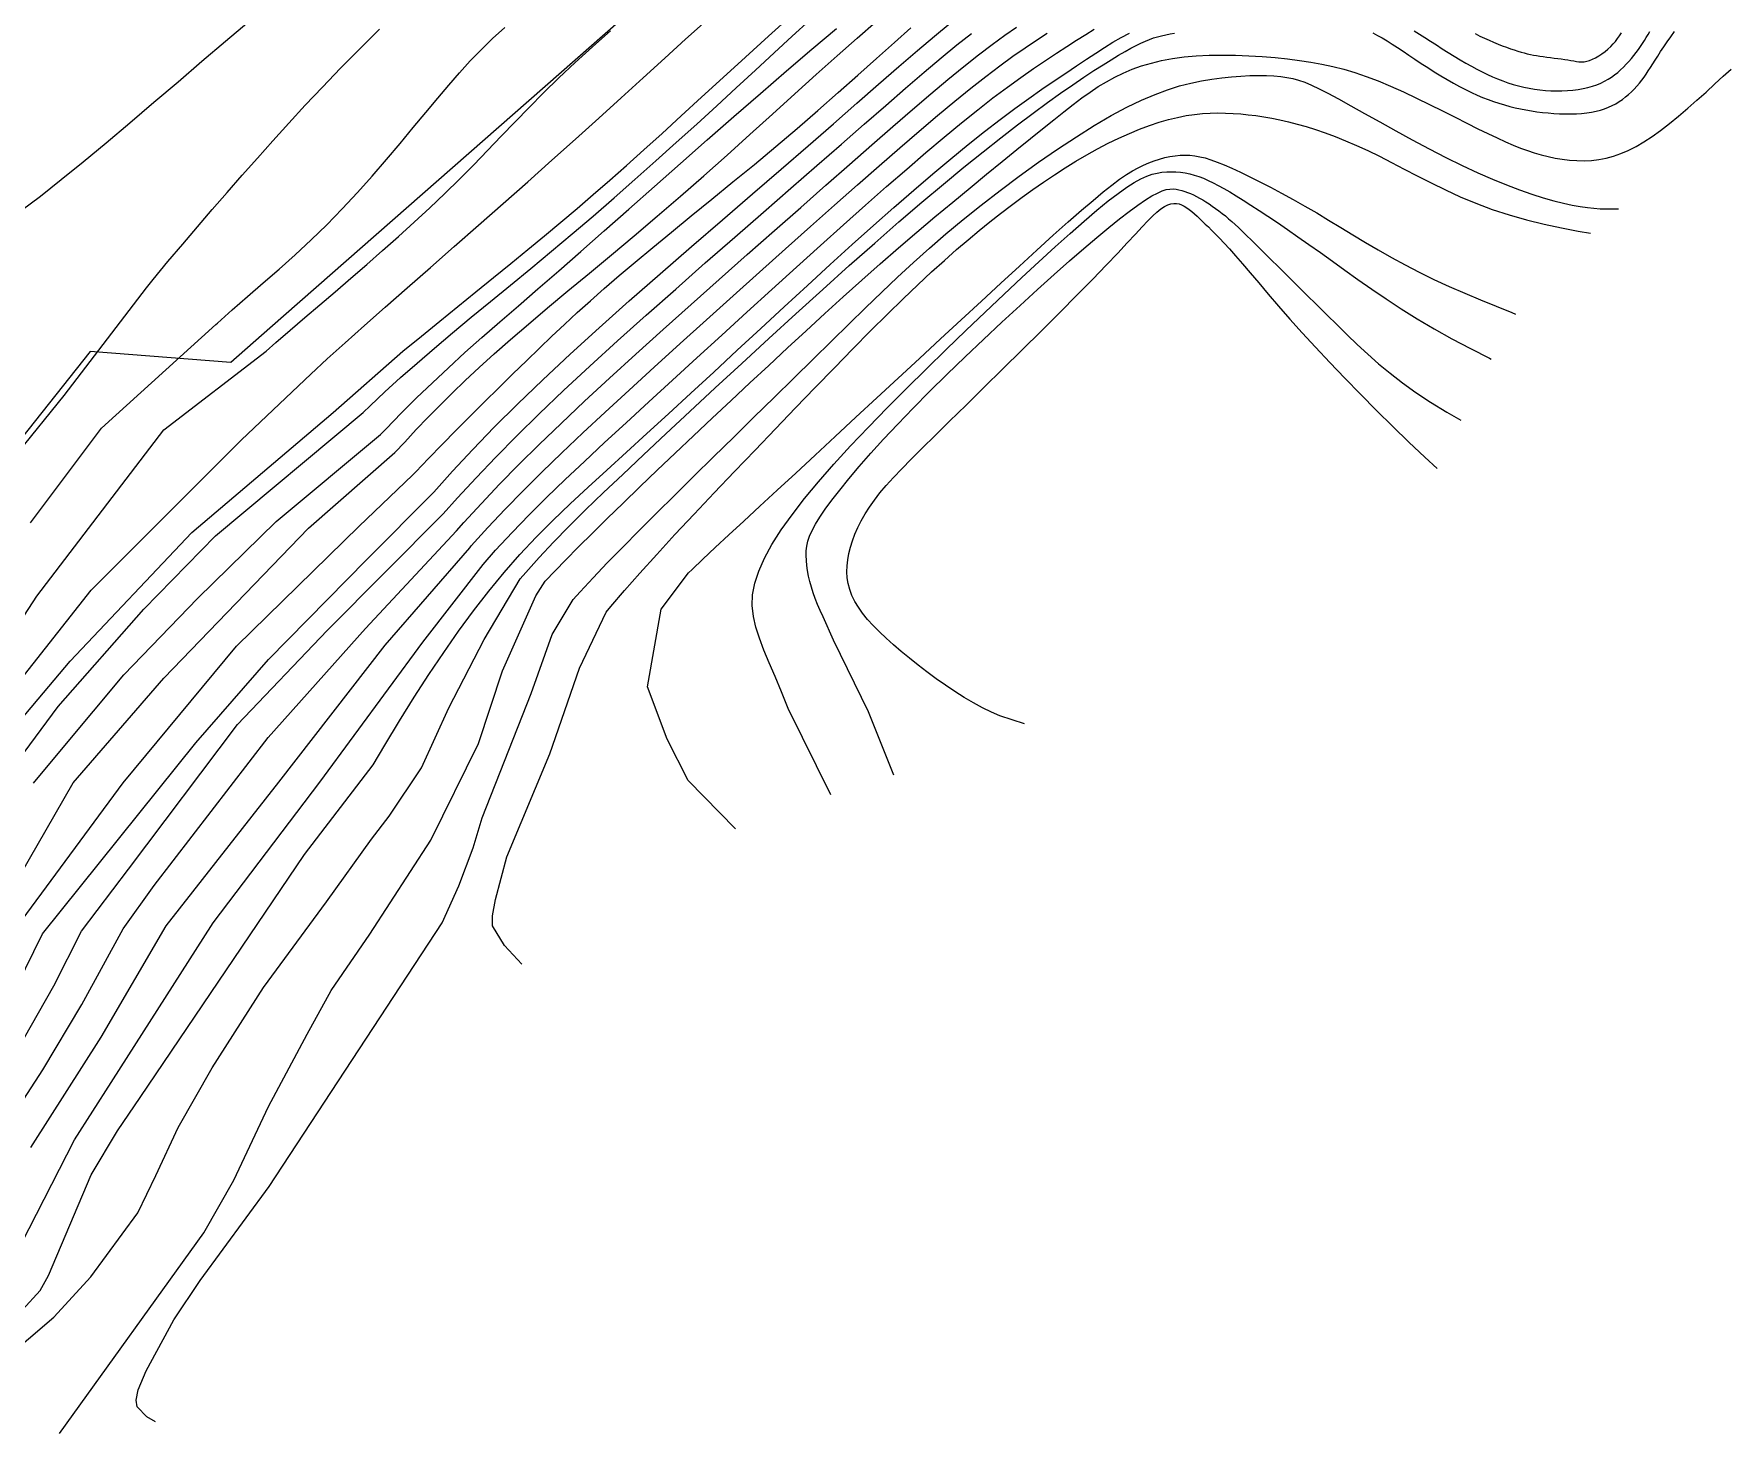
# Model space of a CAD drawing. Header units: metres. Extents: x -2219 to 517, y -3078 to 398.
# Drawn here: x 51.5 to 128.2, y 182.1 to 245.6 of the extents above; entities that cross this region are included whole.
import ezdxf

# ---------------------------------------------------------------- set-up
doc = ezdxf.new("R2010")
doc.units = ezdxf.units.M
for name, color, linetype in [('TERRAIN_BOUNDARY', 6, 'Continuous'), ('TERRAIN_CONTOUR_1M', 3, 'Continuous'), ('TERRAIN_CONTOUR_5M_SUPPLEMENT', 4, 'Continuous')]:
    doc.layers.add(name, color=color, linetype=linetype)

msp = doc.modelspace()

# ---------------------------------------------------------------- linework, layer by layer
at = {"layer": 'TERRAIN_BOUNDARY'}
msp.add_polyline3d([(135.797, 277.305, 0), (123.716, 274.848, 0), (111.464, 269.042, 0), (95.483, 261.468, 0), (62.182, 232.227, 0), (60.415, 230.675, 0), (54.031, 231.167, 0), (49.633, 225.636, 0), (46.186, 218.427, 0), (50.361, 212.695, 0), (35.646, 171.339, 0), (17.788, 142.747, 0), (10.895, 125.363, 0)], dxfattribs=at)
at = {"layer": 'TERRAIN_CONTOUR_1M'}
for points in [[(47.159, 213.231, 3), (51.612, 220.059, 3), (57.381, 227.606, 3), (62.022, 231.188, 3), (62.468, 231.581, 3), (63.113, 232.139, 3), (63.777, 232.708, 3), (64.46, 233.289, 3), (65.158, 233.884, 3), (65.869, 234.494, 3), (66.589, 235.118, 3), (67.312, 235.752, 3), (68.033, 236.395, 3), (68.749, 237.043, 3), (69.453, 237.695, 3), (70.141, 238.348, 3), (70.808, 238.999, 3), (71.451, 239.646, 3), (72.078, 240.293, 3), (72.699, 240.941, 3), (73.324, 241.593, 3), (73.961, 242.252, 3), (74.622, 242.92, 3), (75.315, 243.601, 3), (76.051, 244.296, 3), (76.836, 245.008, 3), (77.663, 245.733, 3)], [(48.226, 192.93, 12), (51.886, 198.55, 12), (53.646, 201.52, 12), (55.535, 204.963, 12), (56.931, 206.924, 12), (62.111, 213.647, 12), (66.526, 218.595, 12), (70.664, 223.023, 12), (71, 223.402, 12), (71.795, 224.267, 12), (72.625, 225.142, 12), (73.498, 226.034, 12), (74.425, 226.953, 12), (75.414, 227.908, 12), (76.474, 228.909, 12), (77.609, 229.962, 12), (78.807, 231.055, 12), (80.049, 232.176, 12), (81.317, 233.311, 12), (82.594, 234.446, 12), (83.861, 235.567, 12), (85.102, 236.662, 12), (86.297, 237.715, 12), (87.432, 238.716, 12), (88.506, 239.662, 12), (89.519, 240.55, 12), (90.471, 241.382, 12), (91.365, 242.154, 12), (92.201, 242.867, 12), (92.98, 243.518, 12), (93.703, 244.109, 12), (94.372, 244.637, 12), (94.991, 245.108, 12), (95.565, 245.527, 12), (96.099, 245.899, 12)], [(48.234, 212.928, 4), (54.072, 220.332, 4), (60.906, 227.159, 4), (64.05, 230.138, 4), (64.796, 230.833, 4), (65.605, 231.568, 4), (66.481, 232.351, 4), (67.425, 233.186, 4), (68.428, 234.068, 4), (69.479, 234.988, 4), (70.563, 235.937, 4), (71.67, 236.907, 4), (72.787, 237.889, 4), (73.901, 238.873, 4), (75.001, 239.851, 4), (76.076, 240.816, 4), (77.124, 241.764, 4), (78.147, 242.694, 4), (79.145, 243.603, 4), (80.12, 244.491, 4), (81.071, 245.354, 4), (82, 246.191, 4)], [(50.004, 211.565, 6), (52.58, 215.047, 6), (56.464, 219.468, 6), (59.727, 222.805, 6), (66.43, 228.399, 6), (66.742, 228.703, 6), (67.416, 229.338, 6), (68.126, 229.985, 6), (68.874, 230.647, 6), (69.661, 231.323, 6), (70.483, 232.015, 6), (71.337, 232.722, 6), (72.216, 233.446, 6), (73.119, 234.186, 6), (74.039, 234.944, 6), (74.973, 235.719, 6), (75.917, 236.511, 6), (76.866, 237.322, 6), (77.817, 238.146, 6), (78.766, 238.981, 6), (79.711, 239.82, 6), (80.647, 240.661, 6), (81.571, 241.499, 6), (82.48, 242.328, 6), (83.37, 243.146, 6), (84.239, 243.948, 6), (85.085, 244.73, 6), (85.908, 245.488, 6), (86.706, 246.22, 6)], [(50.053, 205.994, 8), (53.267, 211.578, 8), (57.375, 216.345, 8), (63.95, 223.151, 8), (67.864, 226.577, 8), (68.313, 227.06, 8), (68.841, 227.621, 8), (69.37, 228.173, 8), (69.91, 228.723, 8), (70.471, 229.28, 8), (71.062, 229.85, 8), (71.694, 230.44, 8), (72.377, 231.06, 8), (73.12, 231.714, 8), (73.93, 232.411, 8), (74.803, 233.147, 8), (75.728, 233.92, 8), (76.697, 234.727, 8), (77.702, 235.564, 8), (78.733, 236.429, 8), (79.781, 237.317, 8), (80.839, 238.227, 8), (81.896, 239.153, 8), (82.949, 240.089, 8), (83.991, 241.024, 8), (85.017, 241.952, 8), (86.022, 242.862, 8), (87, 243.746, 8), (87.946, 244.595, 8), (88.855, 245.401, 8), (89.722, 246.157, 8)], [(50.086, 185.35, 16), (52.376, 187.33, 16), (54.066, 189.16, 16), (56.196, 192.06, 16), (57.006, 193.75, 16), (58.026, 195.94, 16), (59.566, 198.65, 16), (61.906, 202.3, 16), (64.766, 206.18, 16), (66.806, 209.03, 16), (67.604, 210.068, 16), (69.082, 212.263, 16), (70.31, 214.986, 16), (71.923, 218.093, 16), (73.557, 220.843, 16), (73.81, 221.142, 16), (74.42, 221.822, 16), (75.073, 222.515, 16), (75.773, 223.231, 16), (76.527, 223.977, 16), (77.338, 224.761, 16), (78.213, 225.592, 16), (79.156, 226.479, 16), (80.173, 227.429, 16), (81.265, 228.446, 16), (82.418, 229.518, 16), (83.616, 230.626, 16), (84.84, 231.753, 16), (86.073, 232.881, 16), (87.299, 233.992, 16), (88.498, 235.07, 16), (89.656, 236.095, 16), (90.756, 237.054, 16), (91.797, 237.945, 16), (92.779, 238.771, 16), (93.704, 239.533, 16), (94.573, 240.235, 16), (95.385, 240.877, 16), (96.143, 241.463, 16), (96.847, 241.994, 16), (97.498, 242.472, 16), (98.097, 242.902, 16), (98.647, 243.285, 16), (99.15, 243.625, 16), (99.608, 243.925, 16), (100.023, 244.189, 16), (100.396, 244.419, 16), (100.73, 244.619, 16), (101.027, 244.792, 16), (101.292, 244.941, 16), (101.53, 245.068, 16), (101.746, 245.175, 16), (101.945, 245.265, 16), (102.134, 245.342, 16), (102.316, 245.406, 16), (102.497, 245.461, 16), (102.682, 245.51, 16), (102.872, 245.552, 16), (103.069, 245.59, 16), (103.274, 245.622, 16)], [(50.745, 226.57, 1), (52.846, 229.167, 1), (56.583, 234.065, 1), (56.893, 234.445, 1), (57.563, 235.253, 1), (58.232, 236.05, 1), (58.902, 236.837, 1), (59.575, 237.618, 1), (60.253, 238.396, 1), (60.938, 239.174, 1), (61.63, 239.955, 1), (62.333, 240.742, 1), (63.054, 241.54, 1), (63.799, 242.351, 1), (64.576, 243.179, 1), (65.392, 244.029, 1), (66.255, 244.903, 1), (67.171, 245.806, 1)], [(50.916, 190.67, 14), (53.316, 195.38, 14), (54.986, 197.98, 14), (59.619, 205.223, 14), (64.455, 211.622, 14), (69.138, 217.979, 14), (71.869, 221.492, 14), (72.442, 222.147, 14), (73.189, 222.956, 14), (73.959, 223.752, 14), (74.759, 224.547, 14), (75.594, 225.351, 14), (76.47, 226.176, 14), (77.393, 227.032, 14), (78.368, 227.931, 14), (79.399, 228.878, 14), (80.475, 229.867, 14), (81.585, 230.885, 14), (82.715, 231.919, 14), (83.853, 232.958, 14), (84.986, 233.99, 14), (86.102, 235.002, 14), (87.187, 235.982, 14), (88.232, 236.92, 14), (89.234, 237.812, 14), (90.193, 238.658, 14), (91.108, 239.456, 14), (91.98, 240.205, 14), (92.808, 240.904, 14), (93.591, 241.55, 14), (94.331, 242.144, 14), (95.026, 242.683, 14), (95.679, 243.173, 14), (96.292, 243.617, 14), (96.866, 244.02, 14), (97.404, 244.386, 14), (97.909, 244.719, 14), (98.381, 245.023, 14), (98.825, 245.304, 14), (99.24, 245.564, 14), (99.627, 245.804, 14)], [(50.945, 205.372, 9), (55.531, 211.587, 9), (60.674, 217.786, 9), (66.245, 223.245, 9), (68.67, 225.554, 9), (68.812, 225.705, 9), (69.396, 226.316, 9), (70.009, 226.947, 9), (70.643, 227.591, 9), (71.29, 228.241, 9), (71.94, 228.889, 9), (72.587, 229.527, 9), (73.222, 230.149, 9), (73.837, 230.747, 9), (74.427, 231.317, 9), (75.001, 231.865, 9), (75.571, 232.401, 9), (76.149, 232.935, 9), (76.747, 233.475, 9), (77.377, 234.031, 9), (78.051, 234.614, 9), (78.781, 235.231, 9), (79.576, 235.891, 9), (80.428, 236.59, 9), (81.327, 237.323, 9), (82.26, 238.084, 9), (83.219, 238.867, 9), (84.191, 239.668, 9), (85.165, 240.48, 9), (86.131, 241.298, 9), (87.078, 242.116, 9), (88, 242.924, 9), (88.889, 243.714, 9), (89.741, 244.475, 9), (90.547, 245.198, 9), (91.302, 245.873, 9)], [(51.316, 223.386, 2), (54.54, 227.682, 2), (59.742, 232.394, 2), (59.811, 232.457, 2), (60.485, 233.059, 2), (61.181, 233.667, 2), (61.892, 234.284, 2), (62.613, 234.915, 2), (63.339, 235.564, 2), (64.062, 236.233, 2), (64.778, 236.928, 2), (65.48, 237.648, 2), (66.167, 238.388, 2), (66.835, 239.136, 2), (67.482, 239.884, 2), (68.105, 240.621, 2), (68.703, 241.337, 2), (69.272, 242.023, 2), (69.811, 242.67, 2), (70.318, 243.27, 2), (70.807, 243.83, 2), (71.291, 244.361, 2), (71.785, 244.873, 2), (72.302, 245.377, 2), (72.858, 245.882, 2)], [(51.336, 195.03, 13), (54.536, 200.04, 13), (57.487, 205.088, 13), (62.602, 211.615, 13), (67.428, 217.832, 13), (71.265, 222.259, 13), (71.337, 222.341, 13), (72.094, 223.179, 13), (72.877, 224.01, 13), (73.692, 224.844, 13), (74.546, 225.692, 13), (75.447, 226.564, 13), (76.403, 227.47, 13), (77.421, 228.42, 13), (78.504, 229.42, 13), (79.641, 230.461, 13), (80.817, 231.53, 13), (82.016, 232.615, 13), (83.223, 233.702, 13), (84.424, 234.779, 13), (85.602, 235.832, 13), (86.742, 236.849, 13), (87.832, 237.818, 13), (88.87, 238.737, 13), (89.856, 239.604, 13), (90.79, 240.419, 13), (91.672, 241.18, 13), (92.504, 241.885, 13), (93.286, 242.534, 13), (94.017, 243.126, 13), (94.699, 243.66, 13), (95.335, 244.141, 13), (95.928, 244.572, 13), (96.482, 244.96, 13), (97.001, 245.308, 13), (97.488, 245.623, 13)], [(51.456, 211.57, 7), (52.801, 213.19, 7), (55.565, 216.489, 7), (58.912, 219.954, 7), (62.483, 223.445, 7), (67.22, 227.396, 7), (67.47, 227.66, 7), (68.155, 228.364, 7), (68.856, 229.063, 7), (69.572, 229.753, 7), (70.301, 230.435, 7), (71.049, 231.117, 7), (71.823, 231.806, 7), (72.628, 232.514, 7), (73.473, 233.249, 7), (74.364, 234.021, 7), (75.307, 234.839, 7), (76.309, 235.712, 7), (77.374, 236.647, 7), (78.493, 237.634, 7), (79.654, 238.659, 7), (80.844, 239.71, 7), (82.05, 240.774, 7), (83.262, 241.837, 7), (84.466, 242.886, 7), (85.65, 243.909, 7), (86.804, 244.893, 7), (87.923, 245.835, 7)], [(112.268, 245.632, 16), (112.483, 245.525, 16), (112.7, 245.405, 16), (112.922, 245.271, 16), (113.152, 245.125, 16), (113.391, 244.967, 16), (113.643, 244.799, 16), (113.908, 244.622, 16), (114.186, 244.438, 16), (114.472, 244.249, 16), (114.764, 244.06, 16), (115.059, 243.873, 16), (115.354, 243.69, 16), (115.647, 243.515, 16), (115.934, 243.35, 16), (116.212, 243.198, 16), (116.483, 243.059, 16), (116.748, 242.931, 16), (117.006, 242.813, 16), (117.26, 242.707, 16), (117.509, 242.609, 16), (117.756, 242.52, 16), (118.001, 242.439, 16), (118.245, 242.365, 16), (118.488, 242.299, 16), (118.732, 242.238, 16), (118.977, 242.184, 16), (119.223, 242.136, 16), (119.471, 242.094, 16), (119.722, 242.058, 16), (119.977, 242.027, 16), (120.235, 242.001, 16), (120.495, 241.981, 16), (120.755, 241.967, 16), (121.013, 241.959, 16), (121.267, 241.959, 16), (121.515, 241.966, 16), (121.755, 241.981, 16), (121.985, 242.005, 16), (122.202, 242.038, 16), (122.409, 242.08, 16), (122.605, 242.131, 16), (122.791, 242.191, 16), (122.968, 242.259, 16), (123.138, 242.336, 16), (123.3, 242.422, 16), (123.455, 242.515, 16), (123.605, 242.617, 16), (123.749, 242.726, 16), (123.887, 242.841, 16), (124.02, 242.962, 16), (124.146, 243.088, 16), (124.266, 243.218, 16), (124.379, 243.351, 16), (124.486, 243.486, 16), (124.587, 243.623, 16), (124.684, 243.764, 16), (124.78, 243.91, 16), (124.878, 244.063, 16), (124.98, 244.226, 16), (125.089, 244.399, 16), (125.208, 244.584, 16), (125.339, 244.785, 16), (125.485, 245, 16), (125.642, 245.228, 16), (125.807, 245.461, 16), (125.975, 245.696, 16)], [(116.914, 245.602, 14), (117.127, 245.495, 14), (117.338, 245.395, 14), (117.548, 245.3, 14), (117.755, 245.212, 14), (117.957, 245.129, 14), (118.153, 245.052, 14), (118.342, 244.982, 14), (118.522, 244.918, 14), (118.692, 244.86, 14), (118.852, 244.809, 14), (119.002, 244.764, 14), (119.146, 244.724, 14), (119.286, 244.689, 14), (119.425, 244.657, 14), (119.564, 244.629, 14), (119.707, 244.604, 14), (119.856, 244.58, 14), (120.012, 244.558, 14), (120.174, 244.537, 14), (120.339, 244.516, 14), (120.506, 244.496, 14), (120.671, 244.475, 14), (120.832, 244.454, 14), (120.987, 244.432, 14), (121.133, 244.409, 14), (121.268, 244.385, 14), (121.395, 244.361, 14), (121.516, 244.341, 14), (121.632, 244.327, 14), (121.748, 244.322, 14), (121.865, 244.328, 14), (121.985, 244.347, 14), (122.112, 244.382, 14), (122.247, 244.436, 14), (122.388, 244.505, 14), (122.531, 244.589, 14), (122.675, 244.684, 14), (122.816, 244.788, 14), (122.951, 244.899, 14), (123.078, 245.015, 14), (123.193, 245.133, 14), (123.295, 245.251, 14), (123.388, 245.374, 14), (123.478, 245.503, 14), (123.571, 245.644, 14)], [(50.676, 199.36, 11), (52.376, 202.37, 11), (53.644, 204.843, 11), (55.767, 207.668, 11), (60.726, 214.24, 11), (64.795, 218.498, 11), (70.057, 223.794, 11), (70.712, 224.525, 11), (71.557, 225.439, 11), (72.45, 226.375, 11), (73.403, 227.341, 11), (74.424, 228.346, 11), (75.526, 229.399, 11), (76.714, 230.503, 11), (77.972, 231.649, 11), (79.28, 232.822, 11), (80.618, 234.007, 11), (81.964, 235.19, 11), (83.299, 236.356, 11), (84.602, 237.492, 11), (85.852, 238.582, 11), (87.033, 239.614, 11), (88.142, 240.586, 11), (89.182, 241.496, 11), (90.153, 242.344, 11), (91.058, 243.128, 11), (91.897, 243.848, 11), (92.674, 244.503, 11), (93.389, 245.091, 11), (94.045, 245.613, 11)], [(52.646, 182.04, 17), (59.186, 191.16, 17), (60.556, 193.54, 17), (62.126, 196.89, 17), (63.886, 200.18, 17), (64.976, 202.16, 17), (66.736, 204.72, 17), (69.499, 208.982, 17), (71.67, 213.373, 17), (72.759, 216.676, 17), (74.264, 220.079, 17), (74.687, 220.746, 17), (75.621, 221.697, 17), (76.205, 222.296, 17), (76.835, 222.927, 17), (77.511, 223.592, 17), (78.23, 224.291, 17), (78.987, 225.021, 17), (79.776, 225.775, 17), (80.592, 226.55, 17), (81.427, 227.339, 17), (82.275, 228.137, 17), (83.132, 228.94, 17), (83.99, 229.743, 17), (84.844, 230.54, 17), (85.695, 231.331, 17), (86.542, 232.114, 17), (87.385, 232.888, 17), (88.226, 233.652, 17), (89.065, 234.406, 17), (89.901, 235.147, 17), (90.736, 235.875, 17), (91.568, 236.589, 17), (92.391, 237.284, 17), (93.198, 237.957, 17), (93.982, 238.604, 17), (94.734, 239.219, 17), (95.447, 239.799, 17), (96.113, 240.339, 17), (96.726, 240.835, 17), (97.28, 241.285, 17), (97.781, 241.691, 17), (98.239, 242.056, 17), (98.661, 242.386, 17), (99.057, 242.683, 17), (99.436, 242.951, 17), (99.806, 243.195, 17), (100.176, 243.419, 17), (100.554, 243.625, 17), (100.944, 243.814, 17), (101.349, 243.984, 17), (101.772, 244.136, 17), (102.216, 244.269, 17), (102.683, 244.381, 17), (103.177, 244.473, 17), (103.701, 244.543, 17), (104.256, 244.591, 17), (104.836, 244.618, 17), (105.433, 244.627, 17), (106.039, 244.619, 17), (106.647, 244.596, 17), (107.249, 244.559, 17), (107.837, 244.512, 17), (108.403, 244.455, 17), (108.942, 244.389, 17), (109.459, 244.313, 17), (109.961, 244.222, 17), (110.456, 244.115, 17), (110.95, 243.987, 17), (111.452, 243.837, 17), (111.969, 243.66, 17), (112.508, 243.453, 17), (113.074, 243.216, 17), (113.659, 242.953, 17), (114.254, 242.674, 17), (114.85, 242.384, 17), (115.437, 242.093, 17), (116.004, 241.808, 17), (116.543, 241.536, 17), (117.044, 241.285, 17), (117.5, 241.062, 17), (117.914, 240.864, 17), (118.294, 240.691, 17), (118.646, 240.539, 17), (118.977, 240.407, 17), (119.294, 240.291, 17), (119.605, 240.189, 17), (119.914, 240.1, 17), (120.229, 240.021, 17), (120.549, 239.953, 17), (120.874, 239.898, 17), (121.202, 239.859, 17), (121.533, 239.836, 17), (121.866, 239.833, 17), (122.199, 239.849, 17), (122.531, 239.889, 17), (122.863, 239.952, 17), (123.196, 240.041, 17), (123.532, 240.158, 17), (123.874, 240.303, 17), (124.224, 240.479, 17), (124.583, 240.687, 17), (124.955, 240.928, 17), (125.341, 241.204, 17), (125.742, 241.515, 17), (126.155, 241.854, 17), (126.573, 242.212, 17), (126.99, 242.581, 17), (127.402, 242.952, 17), (127.801, 243.317, 17), (128.184, 243.667, 17), (128.543, 243.994, 17)], [(56.992, 182.574, 18), (56.606, 182.8, 18), (56.166, 183.26, 18), (56.116, 183.56, 18), (56.216, 184.03, 18), (56.576, 184.89, 18), (57.836, 187.2, 18), (59.026, 188.99, 18), (62.156, 193.26, 18), (70.012, 205.226, 18), (70.768, 206.914, 18), (71.421, 208.64, 18), (71.831, 209.993, 18), (74.055, 215.637, 18), (75.015, 218.322, 18), (75.969, 219.914, 18), (76.277, 220.26, 18), (76.868, 220.899, 18), (77.514, 221.576, 18), (78.211, 222.289, 18), (78.956, 223.04, 18), (79.746, 223.826, 18), (80.577, 224.649, 18), (81.446, 225.506, 18), (82.341, 226.388, 18), (83.254, 227.285, 18), (84.173, 228.188, 18), (85.087, 229.085, 18), (85.986, 229.966, 18), (86.859, 230.822, 18), (87.695, 231.642, 18), (88.488, 232.419, 18), (89.244, 233.157, 18), (89.977, 233.863, 18), (90.696, 234.544, 18), (91.414, 235.208, 18), (92.141, 235.86, 18), (92.89, 236.509, 18), (93.672, 237.162, 18), (94.493, 237.821, 18), (95.346, 238.482, 18), (96.217, 239.132, 18), (97.093, 239.763, 18), (97.962, 240.363, 18), (98.811, 240.924, 18), (99.627, 241.434, 18), (100.396, 241.884, 18), (101.11, 242.266, 18), (101.77, 242.584, 18), (102.384, 242.846, 18), (102.957, 243.057, 18), (103.495, 243.225, 18), (104.004, 243.357, 18), (104.49, 243.459, 18), (104.959, 243.538, 18), (105.415, 243.6, 18), (105.858, 243.646, 18), (106.285, 243.678, 18), (106.694, 243.697, 18), (107.082, 243.703, 18), (107.446, 243.698, 18), (107.784, 243.681, 18), (108.094, 243.655, 18), (108.375, 243.618, 18), (108.64, 243.567, 18), (108.904, 243.496, 18), (109.181, 243.398, 18), (109.485, 243.269, 18), (109.832, 243.103, 18), (110.237, 242.894, 18), (110.713, 242.636, 18), (111.271, 242.327, 18), (111.9, 241.975, 18), (112.586, 241.592, 18), (113.313, 241.19, 18), (114.066, 240.779, 18), (114.829, 240.372, 18), (115.588, 239.98, 18), (116.327, 239.614, 18), (117.034, 239.284, 18), (117.705, 238.991, 18), (118.339, 238.732, 18), (118.936, 238.506, 18), (119.494, 238.312, 18), (120.013, 238.147, 18), (120.492, 238.01, 18), (120.929, 237.9, 18), (121.325, 237.813, 18), (121.685, 237.748, 18), (122.013, 237.702, 18), (122.315, 237.672, 18), (122.596, 237.655, 18), (122.862, 237.648, 18), (123.118, 237.648, 18), (123.369, 237.652, 18), (123.425, 237.653, 18)], [(73.633, 203.35, 19), (72.846, 204.2, 19), (72.306, 205.09, 19), (72.306, 205.54, 19), (72.436, 206.29, 19), (72.956, 208.23, 19), (74.906, 212.908, 19), (76.252, 216.791, 19), (77.467, 219.337, 19), (77.678, 219.597, 19), (78.289, 220.316, 19), (78.986, 221.107, 19), (79.755, 221.956, 19), (80.584, 222.855, 19), (81.458, 223.789, 19), (82.365, 224.749, 19), (83.291, 225.722, 19), (84.223, 226.697, 19), (85.149, 227.662, 19), (86.062, 228.612, 19), (86.956, 229.537, 19), (87.826, 230.432, 19), (88.666, 231.288, 19), (89.471, 232.101, 19), (90.235, 232.861, 19), (90.951, 233.563, 19), (91.617, 234.201, 19), (92.238, 234.781, 19), (92.819, 235.309, 19), (93.368, 235.794, 19), (93.891, 236.241, 19), (94.396, 236.66, 19), (94.888, 237.056, 19), (95.374, 237.437, 19), (95.861, 237.808, 19), (96.348, 238.171, 19), (96.836, 238.524, 19), (97.325, 238.866, 19), (97.814, 239.196, 19), (98.304, 239.512, 19), (98.794, 239.814, 19), (99.283, 240.101, 19), (99.773, 240.37, 19), (100.26, 240.622, 19), (100.742, 240.855, 19), (101.217, 241.068, 19), (101.683, 241.261, 19), (102.137, 241.431, 19), (102.577, 241.579, 19), (103.001, 241.703, 19), (103.407, 241.802, 19), (103.797, 241.879, 19), (104.172, 241.935, 19), (104.537, 241.972, 19), (104.893, 241.993, 19), (105.241, 242, 19), (105.586, 241.995, 19), (105.929, 241.979, 19), (106.272, 241.956, 19), (106.617, 241.923, 19), (106.966, 241.882, 19), (107.321, 241.829, 19), (107.683, 241.766, 19), (108.055, 241.69, 19), (108.437, 241.601, 19), (108.832, 241.499, 19), (109.241, 241.382, 19), (109.666, 241.248, 19), (110.106, 241.098, 19), (110.563, 240.928, 19), (111.037, 240.739, 19), (111.529, 240.528, 19), (112.04, 240.295, 19), (112.571, 240.037, 19), (113.122, 239.755, 19), (113.696, 239.455, 19), (114.293, 239.142, 19), (114.915, 238.823, 19), (115.565, 238.505, 19), (116.243, 238.195, 19), (116.952, 237.898, 19), (117.693, 237.621, 19), (118.466, 237.371, 19), (119.257, 237.147, 19), (120.054, 236.949, 19), (120.84, 236.778, 19), (121.603, 236.633, 19), (122.163, 236.541, 19)], [(83.333, 209.502, 21), (81.184, 211.69, 21), (80.224, 213.561, 21), (79.342, 215.939, 21), (79.955, 219.468, 21), (81.206, 221.128, 21), (81.361, 221.277, 21), (81.854, 221.742, 21), (82.412, 222.264, 21), (83.031, 222.839, 21), (83.709, 223.468, 21), (84.443, 224.147, 21), (85.231, 224.876, 21), (86.068, 225.651, 21), (86.947, 226.466, 21), (87.86, 227.312, 21), (88.799, 228.183, 21), (89.755, 229.069, 21), (90.719, 229.963, 21), (91.684, 230.857, 21), (92.641, 231.744, 21), (93.581, 232.615, 21), (94.498, 233.461, 21), (95.382, 234.276, 21), (96.227, 235.05, 21), (97.023, 235.776, 21), (97.764, 236.445, 21), (98.44, 237.05, 21), (99.045, 237.581, 21), (99.572, 238.033, 21), (100.03, 238.413, 21), (100.428, 238.728, 21), (100.776, 238.988, 21), (101.083, 239.2, 21), (101.36, 239.373, 21), (101.616, 239.515, 21), (101.862, 239.635, 21), (102.105, 239.741, 21), (102.347, 239.832, 21), (102.587, 239.91, 21), (102.825, 239.974, 21), (103.061, 240.024, 21), (103.293, 240.06, 21), (103.522, 240.081, 21), (103.747, 240.088, 21), (103.969, 240.081, 21), (104.191, 240.057, 21), (104.421, 240.016, 21), (104.664, 239.956, 21), (104.924, 239.875, 21), (105.209, 239.771, 21), (105.524, 239.643, 21), (105.873, 239.49, 21), (106.263, 239.309, 21), (106.688, 239.104, 21), (107.144, 238.876, 21), (107.627, 238.626, 21), (108.131, 238.357, 21), (108.652, 238.072, 21), (109.185, 237.772, 21), (109.724, 237.459, 21), (110.266, 237.136, 21), (110.813, 236.804, 21), (111.368, 236.466, 21), (111.935, 236.125, 21), (112.516, 235.782, 21), (113.115, 235.44, 21), (113.735, 235.101, 21), (114.379, 234.768, 21), (115.048, 234.442, 21), (115.738, 234.124, 21), (116.443, 233.814, 21), (117.155, 233.514, 21), (117.869, 233.222, 21), (118.577, 232.939, 21), (118.752, 232.87, 21)], [(87.665, 211.039, 22), (85.721, 214.964, 22), (85.417, 215.712, 22), (85.13, 216.407, 22), (84.863, 217.038, 22), (84.622, 217.615, 22), (84.416, 218.15, 22), (84.254, 218.655, 22), (84.144, 219.144, 22), (84.093, 219.631, 22), (84.112, 220.126, 22), (84.207, 220.645, 22), (84.386, 221.197, 22), (84.648, 221.785, 22), (84.989, 222.408, 22), (85.408, 223.067, 22), (85.901, 223.761, 22), (86.466, 224.489, 22), (87.099, 225.252, 22), (87.798, 226.05, 22), (88.559, 226.881, 22), (89.371, 227.738, 22), (90.224, 228.613, 22), (91.105, 229.497, 22), (92.002, 230.381, 22), (92.904, 231.258, 22), (93.799, 232.119, 22), (94.676, 232.955, 22), (95.524, 233.758, 22), (96.338, 234.523, 22), (97.113, 235.244, 22), (97.845, 235.916, 22), (98.529, 236.533, 22), (99.16, 237.091, 22), (99.736, 237.582, 22), (100.251, 238.004, 22), (100.702, 238.351, 22), (101.096, 238.629, 22), (101.441, 238.848, 22), (101.744, 239.014, 22), (102.013, 239.135, 22), (102.257, 239.219, 22), (102.483, 239.274, 22), (102.699, 239.308, 22), (102.912, 239.328, 22), (103.123, 239.334, 22), (103.333, 239.328, 22), (103.542, 239.309, 22), (103.751, 239.278, 22), (103.959, 239.234, 22), (104.167, 239.179, 22), (104.376, 239.112, 22), (104.586, 239.033, 22), (104.8, 238.941, 22), (105.023, 238.835, 22), (105.257, 238.713, 22), (105.507, 238.575, 22), (105.776, 238.417, 22), (106.067, 238.239, 22), (106.384, 238.041, 22), (106.731, 237.819, 22), (107.106, 237.575, 22), (107.509, 237.309, 22), (107.939, 237.021, 22), (108.393, 236.712, 22), (108.871, 236.381, 22), (109.372, 236.031, 22), (109.895, 235.659, 22), (110.439, 235.269, 22), (111.006, 234.861, 22), (111.599, 234.438, 22), (112.221, 234.004, 22), (112.875, 233.56, 22), (113.564, 233.11, 22), (114.29, 232.656, 22), (115.057, 232.2, 22), (115.864, 231.747, 22), (116.704, 231.299, 22), (117.563, 230.86, 22), (117.649, 230.817, 22)], [(90.519, 211.932, 23), (89.378, 214.813, 23), (87.783, 218.063, 23), (87.311, 219.127, 23), (87.175, 219.409, 23), (87.058, 219.682, 23), (86.956, 219.949, 23), (86.865, 220.212, 23), (86.784, 220.471, 23), (86.714, 220.726, 23), (86.655, 220.976, 23), (86.608, 221.22, 23), (86.573, 221.457, 23), (86.552, 221.687, 23), (86.543, 221.908, 23), (86.549, 222.122, 23), (86.573, 222.335, 23), (86.622, 222.554, 23), (86.7, 222.786, 23), (86.813, 223.04, 23), (86.966, 223.323, 23), (87.163, 223.642, 23), (87.41, 224.005, 23), (87.712, 224.418, 23), (88.07, 224.881, 23), (88.483, 225.391, 23), (88.953, 225.948, 23), (89.478, 226.548, 23), (90.06, 227.191, 23), (90.698, 227.873, 23), (91.394, 228.594, 23), (92.144, 229.35, 23), (92.936, 230.13, 23), (93.758, 230.923, 23), (94.594, 231.717, 23), (95.432, 232.499, 23), (96.255, 233.258, 23), (97.051, 233.982, 23), (97.806, 234.66, 23), (98.507, 235.28, 23), (99.153, 235.843, 23), (99.746, 236.349, 23), (100.286, 236.798, 23), (100.775, 237.192, 23), (101.213, 237.531, 23), (101.602, 237.817, 23), (101.943, 238.049, 23), (102.237, 238.231, 23), (102.489, 238.366, 23), (102.706, 238.46, 23), (102.894, 238.519, 23), (103.059, 238.548, 23), (103.206, 238.553, 23), (103.341, 238.541, 23), (103.471, 238.515, 23), (103.601, 238.482, 23), (103.731, 238.441, 23), (103.863, 238.394, 23), (103.995, 238.34, 23), (104.13, 238.279, 23), (104.267, 238.211, 23), (104.405, 238.136, 23), (104.547, 238.055, 23), (104.691, 237.967, 23), (104.837, 237.872, 23), (104.985, 237.772, 23), (105.134, 237.667, 23), (105.283, 237.556, 23), (105.432, 237.442, 23), (105.579, 237.323, 23), (105.725, 237.201, 23), (105.869, 237.075, 23), (106.017, 236.942, 23), (106.174, 236.795, 23), (106.346, 236.63, 23), (106.539, 236.442, 23), (106.758, 236.226, 23), (107.009, 235.977, 23), (107.298, 235.689, 23), (107.629, 235.36, 23), (107.998, 234.994, 23), (108.398, 234.598, 23), (108.823, 234.177, 23), (109.266, 233.738, 23), (109.723, 233.287, 23), (110.185, 232.832, 23), (110.648, 232.378, 23), (111.107, 231.93, 23), (111.568, 231.487, 23), (112.042, 231.05, 23), (112.536, 230.614, 23), (113.059, 230.18, 23), (113.622, 229.745, 23), (114.232, 229.307, 23), (114.898, 228.866, 23), (115.627, 228.419, 23), (116.273, 228.05, 23)], [(96.451, 214.258, 24), (95.343, 214.627, 24), (94.954, 214.801, 24), (94.552, 214.997, 24), (94.14, 215.217, 24), (93.72, 215.462, 24), (93.295, 215.729, 24), (92.869, 216.014, 24), (92.446, 216.312, 24), (92.029, 216.619, 24), (91.623, 216.931, 24), (91.23, 217.244, 24), (90.856, 217.554, 24), (90.502, 217.857, 24), (90.171, 218.153, 24), (89.865, 218.443, 24), (89.584, 218.728, 24), (89.331, 219.008, 24), (89.106, 219.284, 24), (88.912, 219.556, 24), (88.749, 219.826, 24), (88.619, 220.094, 24), (88.52, 220.362, 24), (88.45, 220.629, 24), (88.409, 220.897, 24), (88.393, 221.166, 24), (88.402, 221.439, 24), (88.433, 221.716, 24), (88.484, 221.997, 24), (88.555, 222.284, 24), (88.645, 222.576, 24), (88.756, 222.873, 24), (88.888, 223.175, 24), (89.042, 223.481, 24), (89.218, 223.792, 24), (89.419, 224.106, 24), (89.643, 224.423, 24), (89.894, 224.746, 24), (90.178, 225.082, 24), (90.504, 225.444, 24), (90.881, 225.841, 24), (91.315, 226.284, 24), (91.817, 226.785, 24), (92.394, 227.354, 24), (93.055, 228.002, 24), (93.802, 228.735, 24), (94.616, 229.534, 24), (95.474, 230.378, 24), (96.35, 231.243, 24), (97.222, 232.106, 24), (98.063, 232.945, 24), (98.849, 233.736, 24), (99.557, 234.457, 24), (100.168, 235.09, 24), (100.687, 235.636, 24), (101.124, 236.104, 24), (101.491, 236.499, 24), (101.798, 236.829, 24), (102.057, 237.102, 24), (102.278, 237.324, 24), (102.471, 237.502, 24), (102.648, 237.643, 24), (102.81, 237.75, 24), (102.959, 237.826, 24), (103.099, 237.873, 24), (103.23, 237.894, 24), (103.354, 237.892, 24), (103.473, 237.868, 24), (103.59, 237.827, 24), (103.705, 237.77, 24), (103.821, 237.699, 24), (103.936, 237.616, 24), (104.052, 237.523, 24), (104.17, 237.42, 24), (104.29, 237.311, 24), (104.412, 237.196, 24), (104.537, 237.078, 24), (104.667, 236.956, 24), (104.805, 236.825, 24), (104.954, 236.681, 24), (105.121, 236.515, 24), (105.308, 236.322, 24), (105.52, 236.096, 24), (105.761, 235.83, 24), (106.036, 235.518, 24), (106.348, 235.156, 24), (106.699, 234.743, 24), (107.09, 234.284, 24), (107.521, 233.779, 24), (107.994, 233.232, 24), (108.51, 232.645, 24), (109.069, 232.02, 24), (109.673, 231.36, 24), (110.321, 230.669, 24), (111.005, 229.954, 24), (111.716, 229.226, 24), (112.445, 228.495, 24), (113.181, 227.769, 24), (113.915, 227.059, 24), (114.638, 226.374, 24), (115.201, 225.853, 24)]]:
    msp.add_polyline3d(points, dxfattribs=at)
at = {"layer": 'TERRAIN_CONTOUR_5M_SUPPLEMENT'}
for points in [[(49.885, 213.275, 5), (53.122, 217.116, 5), (58.65, 222.946, 5), (65.06, 228.407, 5), (68.228, 231.178, 5), (69.07, 231.869, 5), (69.904, 232.549, 5), (70.729, 233.218, 5), (71.543, 233.878, 5), (72.345, 234.527, 5), (73.134, 235.168, 5), (73.908, 235.801, 5), (74.666, 236.427, 5), (75.408, 237.047, 5), (76.142, 237.668, 5), (76.877, 238.298, 5), (77.621, 238.945, 5), (78.383, 239.618, 5), (79.173, 240.323, 5), (80, 241.07, 5), (80.872, 241.865, 5), (81.796, 242.715, 5), (82.767, 243.61, 5), (83.781, 244.54, 5), (84.829, 245.493, 5), (85.906, 246.458, 5)], [(50.706, 202.35, 10), (51.866, 204.73, 10), (58.825, 213.396, 10), (62.122, 217.184, 10), (66.576, 221.713, 10), (69.63, 224.783, 10), (70.49, 225.736, 10), (71.403, 226.716, 10), (72.38, 227.729, 10), (73.435, 228.784, 10), (74.579, 229.888, 10), (75.819, 231.045, 10), (77.138, 232.243, 10), (78.512, 233.467, 10), (79.919, 234.703, 10), (81.335, 235.934, 10), (82.737, 237.145, 10), (84.102, 238.322, 10), (85.407, 239.449, 10), (86.633, 240.513, 10), (87.778, 241.511, 10), (88.844, 242.442, 10), (89.834, 243.307, 10), (90.75, 244.103, 10), (91.594, 244.83, 10), (92.368, 245.487, 10), (93.075, 246.073, 10)], [(50.905, 237.565, 0), (51.779, 238.227, 0), (52.722, 238.972, 0), (53.72, 239.785, 0), (54.761, 240.651, 0), (55.833, 241.556, 0), (56.923, 242.484, 0), (58.02, 243.42, 0), (59.109, 244.351, 0), (60.183, 245.263, 0), (61.243, 246.156, 0)], [(50.956, 187.66, 15), (51.756, 188.54, 15), (52.146, 189.22, 15), (54.076, 193.79, 15), (55.276, 195.79, 15), (56.306, 197.3, 15), (63.756, 208.33, 15), (66.884, 212.405, 15), (67.416, 213.301, 15), (68.084, 214.4, 15), (68.749, 215.469, 15), (69.415, 216.505, 15), (70.084, 217.507, 15), (70.757, 218.473, 15), (71.438, 219.402, 15), (72.129, 220.292, 15), (72.831, 221.142, 15), (73.548, 221.952, 15), (74.284, 222.733, 15), (75.042, 223.494, 15), (75.826, 224.25, 15), (76.642, 225.01, 15), (77.492, 225.788, 15), (78.382, 226.594, 15), (79.315, 227.441, 15), (80.294, 228.337, 15), (81.31, 229.273, 15), (82.353, 230.239, 15), (83.414, 231.223, 15), (84.482, 232.215, 15), (85.548, 233.201, 15), (86.601, 234.172, 15), (87.632, 235.115, 15), (88.632, 236.021, 15), (89.598, 236.888, 15), (90.53, 237.712, 15), (91.426, 238.494, 15), (92.287, 239.231, 15), (93.111, 239.922, 15), (93.897, 240.566, 15), (94.645, 241.161, 15), (95.353, 241.707, 15), (96.023, 242.206, 15), (96.655, 242.663, 15), (97.249, 243.08, 15), (97.808, 243.463, 15), (98.33, 243.814, 15), (98.817, 244.138, 15), (99.269, 244.438, 15), (99.69, 244.717, 15), (100.086, 244.976, 15), (100.466, 245.215, 15), (100.841, 245.432, 15), (101.219, 245.629, 15)], [(114.156, 245.734, 15), (114.392, 245.583, 15), (114.639, 245.424, 15), (114.896, 245.258, 15), (115.16, 245.088, 15), (115.428, 244.916, 15), (115.698, 244.745, 15), (115.968, 244.578, 15), (116.235, 244.416, 15), (116.496, 244.262, 15), (116.749, 244.119, 15), (116.995, 243.985, 15), (117.236, 243.862, 15), (117.473, 243.747, 15), (117.707, 243.642, 15), (117.939, 243.545, 15), (118.172, 243.456, 15), (118.406, 243.375, 15), (118.643, 243.3, 15), (118.883, 243.234, 15), (119.125, 243.175, 15), (119.368, 243.123, 15), (119.614, 243.081, 15), (119.862, 243.047, 15), (120.111, 243.021, 15), (120.361, 243.005, 15), (120.612, 242.999, 15), (120.862, 243.001, 15), (121.109, 243.013, 15), (121.352, 243.035, 15), (121.589, 243.066, 15), (121.818, 243.106, 15), (122.037, 243.155, 15), (122.244, 243.213, 15), (122.439, 243.28, 15), (122.622, 243.355, 15), (122.793, 243.439, 15), (122.955, 243.53, 15), (123.108, 243.629, 15), (123.253, 243.734, 15), (123.392, 243.845, 15), (123.525, 243.962, 15), (123.654, 244.084, 15), (123.779, 244.21, 15), (123.898, 244.34, 15), (124.014, 244.473, 15), (124.124, 244.609, 15), (124.23, 244.745, 15), (124.331, 244.882, 15), (124.426, 245.019, 15), (124.517, 245.155, 15), (124.603, 245.291, 15), (124.687, 245.426, 15), (124.768, 245.561, 15), (124.847, 245.695, 15)]]:
    msp.add_polyline3d(points, dxfattribs=at)

doc.saveas('drawing.dxf')
